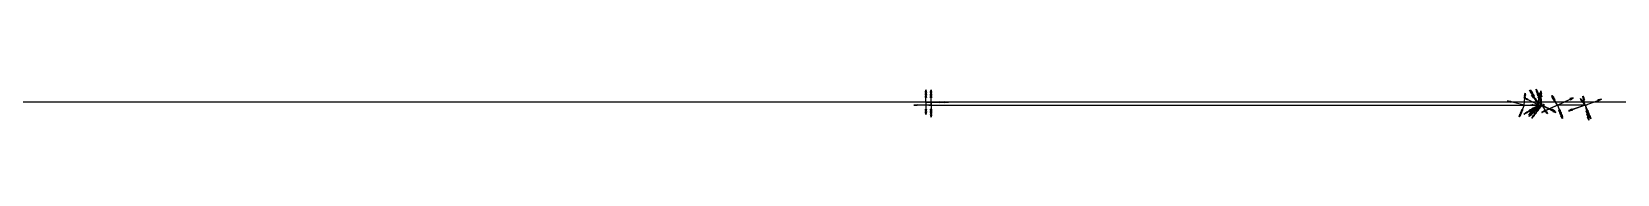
# Model space of a CAD drawing. Header units: millimetres. Extents: x -14319 to -773, y -1376 to 253.
# Drawn here: x -8818 to -6660, y 63 to 110 of the extents above; entities that cross this region are included whole.
import ezdxf

# ---------------------------------------------------------------- set-up
doc = ezdxf.new("R2010")
doc.units = ezdxf.units.MM
for name, color, linetype in [('AutoDetect_117_4', 1, 'Continuous'), ('AutoDetect_131_2', 1, 'Continuous'), ('AutoDetect_133_0', 1, 'Continuous'), ('AutoDetect_135_1', 1, 'Continuous'), ('PgmDef_331_0', 1, 'Continuous'), ('PgmDef_332_1', 1, 'Continuous'), ('PgmDef_335_4', 1, 'Continuous'), ('PgmDef_341_0', 1, 'Continuous'), ('PgmDef_342_0', 1, 'Continuous'), ('PgmDef_344_1', 1, 'Continuous')]:
    doc.layers.add(name, color=color, linetype=linetype)

# ---------------------------------------------------------------- blocks, each defined once
blk = doc.blocks.new('Kontrollpunkt')
at = {"color": 0}
for q in [(0, 6), (8, 0), (0, 0, 4)]:
    blk.add_line((0, 0), q, dxfattribs=at)
for points in [[(0.25, 8, -0.25), (-0.25, 8, -0.25), (-0.25, 8, 0.25), (0, 10, 0), (-0.25, 8, -0.25), (0.25, 8, 0.25), (0, 10, 0), (0.25, 8, -0.25), (0.25, 8, 0.25), (-0.25, 8, 0.25)], [(0.25, 6, -0.25), (-0.25, 6, -0.25), (-0.25, 6, 0.25), (0, 8, 0), (-0.25, 6, -0.25), (0.25, 6, 0.25), (0, 8, 0), (0.25, 6, -0.25), (0.25, 6, 0.25), (-0.25, 6, 0.25)], [(0.25, 0.25, 4), (-0.25, 0.25, 4), (-0.25, -0.25, 4), (0, 0, 6), (-0.25, 0.25, 4), (0.25, -0.25, 4), (0, 0, 6), (0.25, 0.25, 4), (0.25, -0.25, 4), (-0.25, -0.25, 4)], [(0.25, 0.25, 6), (-0.25, 0.25, 6), (-0.25, -0.25, 6), (0, 0, 8), (-0.25, 0.25, 6), (0.25, -0.25, 6), (0, 0, 8), (0.25, 0.25, 6), (0.25, -0.25, 6), (-0.25, -0.25, 6)], [(0.25, 0.25, 8), (-0.25, 0.25, 8), (-0.25, -0.25, 8), (0, 0, 10), (-0.25, 0.25, 8), (0.25, -0.25, 8), (0, 0, 10), (0.25, 0.25, 8), (0.25, -0.25, 8), (-0.25, -0.25, 8)], [(8, 0.25, -0.25), (8, 0.25, 0.25), (8, -0.25, 0.25), (10, 0, 0), (8, 0.25, 0.25), (8, -0.25, -0.25), (10, 0, 0), (8, 0.25, -0.25), (8, -0.25, -0.25), (8, -0.25, 0.25)]]:
    blk.add_polyline3d(points, dxfattribs=at)

msp = doc.modelspace()

# ---------------------------------------------------------------- linework, layer by layer
at = {"layer": 'AutoDetect_117_4', "color": 1}
msp.add_line((-6763.3, 83.9, 2400), (-6763.3, 83.9, 2300.2), dxfattribs=at)
at = {"layer": 'AutoDetect_131_2', "color": 1}
msp.add_line((-6701.3, 83.9, 2426.1), (-6741.8, 83.9, 2426.1), dxfattribs=at)
at = {"layer": 'AutoDetect_133_0', "color": 1}
msp.add_line((-6701.3, 83.9, 2274.1), (-6741.8, 83.9, 2274.1), dxfattribs=at)
at = {"layer": 'AutoDetect_135_1', "color": 1}
msp.add_line((-6701.3, 83.9, 2270.1), (-6741.8, 83.9, 2270.1), dxfattribs=at)
at = {"layer": 'PgmDef_331_0', "color": 1}
msp.add_line((-6155.3, 87.9, 2470.1), (-7597.3, 87.9, 2470.1), dxfattribs=at)
at = {"layer": 'PgmDef_332_1', "color": 1}
msp.add_line((-7597.3, 83.9, 2470.1), (-6767.3, 83.9, 2470.1), dxfattribs=at)
at = {"layer": 'PgmDef_335_4', "color": 1}
msp.add_line((-6391.3, 87.9, 2182.1), (-9351.3, 87.9, 2182.1), dxfattribs=at)
at = {"layer": 'PgmDef_341_0', "color": 1}
msp.add_line((-6767.3, 83.9, 2400.1), (-6767.3, 83.9, 2454.1), dxfattribs=at)
at = {"layer": 'PgmDef_342_0', "color": 1}
msp.add_line((-6767.3, 83.9, 2300.1), (-6767.3, 83.9, 2190.1), dxfattribs=at)
at = {"layer": 'PgmDef_344_1', "color": 1}
msp.add_line((-7598.3, 87.9, 2470.1), (-10475.8, 87.9, 2470.1), dxfattribs=at)

# ---------------------------------------------------------------- block references
at = {"layer": 'AutoDetect_117_4', "color": 3, "extrusion": (-0.690914, -0.414402, -0.592375), "xscale": 2.362426629514812, "yscale": 2.362426629514812, "zscale": 2.362426629514812, "rotation": 109.5601087457944}
msp.add_blockref('Kontrollpunkt', (-3550.8, 5343.8, 3216.4), dxfattribs=at)
at = {"layer": 'AutoDetect_117_4', "color": 3, "extrusion": (-0.743404, -0.660447, -0.105637), "xscale": 2.362426629514812, "yscale": 2.362426629514812, "zscale": 2.362426629514812, "rotation": 54.01944351206916}
msp.add_blockref('Kontrollpunkt', (-4554.7, 2879.9, 4722.6), dxfattribs=at)
at = {"layer": 'AutoDetect_117_4', "color": 3, "extrusion": (-0.662491, -0.458473, 0.592375), "xscale": 2.362426629514812, "yscale": 2.362426629514812, "zscale": 2.362426629514812, "rotation": 44.5209854805268}
msp.add_blockref('Kontrollpunkt', (-3917.8, -1413, 5804.7), dxfattribs=at)
at = {"layer": 'AutoDetect_117_4', "color": 3, "extrusion": (-0.564565, -0.752088, 0.340044), "xscale": 2.362426629514812, "yscale": 2.362426629514812, "zscale": 2.362426629514812, "rotation": 23.930718810059}
msp.add_blockref('Kontrollpunkt', (-5459.3, 824.1, 4544.1), dxfattribs=at)
at = {"layer": 'AutoDetect_131_2', "color": 3, "extrusion": (0.29036, -0.719483, -0.630901), "xscale": 2.362426629514812, "yscale": 2.362426629514812, "zscale": 2.362426629514812, "rotation": 174.47802713896}
msp.add_blockref('Kontrollpunkt', (-6220.5, 241.4, -3548.5), dxfattribs=at)
at = {"layer": 'AutoDetect_131_2', "color": 3, "extrusion": (0.325568, -0.792544, -0.515635), "xscale": 2.362426629514812, "yscale": 2.362426629514812, "zscale": 2.362426629514812, "rotation": 184.26174572113}
msp.add_blockref('Kontrollpunkt', (-6169.5, 725.1, -3500.2), dxfattribs=at)
at = {"layer": 'AutoDetect_133_0', "color": 3, "extrusion": (0.290645, -0.719521, 0.630726), "xscale": 2.362426629514812, "yscale": 2.362426629514812, "zscale": 2.362426629514812, "rotation": 4.933746952575798}
msp.add_blockref('Kontrollpunkt', (-6219.6, 3406.4, -585.5), dxfattribs=at)
at = {"layer": 'AutoDetect_133_0', "color": 3, "extrusion": (0.325568, -0.792328, 0.515967), "xscale": 2.362426629514812, "yscale": 2.362426629514812, "zscale": 2.362426629514812, "rotation": 355.0474477568192}
msp.add_blockref('Kontrollpunkt', (-6169.3, 3302.8, -1075.9), dxfattribs=at)
at = {"layer": 'AutoDetect_135_1', "color": 3, "extrusion": (0.286403, -0.773885, -0.564868), "xscale": 2.362426629514812, "yscale": 2.362426629514812, "zscale": 2.362426629514812, "rotation": 172.4561914097908}
msp.add_blockref('Kontrollpunkt', (-6293.6, 507, -3278.1), dxfattribs=at)
at = {"layer": 'AutoDetect_135_1', "color": 3, "extrusion": (0.218363, -0.876356, -0.429322), "xscale": 2.362426629514812, "yscale": 2.362426629514812, "zscale": 2.362426629514812, "rotation": 170.1510811607532}
msp.add_blockref('Kontrollpunkt', (-6485.1, 1319.3, -2512.1), dxfattribs=at)
at = {"layer": 'PgmDef_331_0', "color": 3, "extrusion": (1.04583e-13, 0.707107, -0.707107), "xscale": 2.362426629514812, "yscale": 2.362426629514812, "zscale": 2.362426629514812, "rotation": 180}
msp.add_blockref('Kontrollpunkt', (7594.3, 1808.8, -1684.4), dxfattribs=at)
at = {"layer": 'PgmDef_332_1', "color": 3, "extrusion": (-0.575779, -0.578134, -0.578134), "xscale": 2.362426629514812, "yscale": 2.362426629514812, "zscale": 2.362426629514812, "rotation": 150.0675826412048}
msp.add_blockref('Kontrollpunkt', (-4854.2, 4741.9, 2419.9), dxfattribs=at)
at = {"layer": 'PgmDef_332_1', "color": 3, "extrusion": (-6.65572e-14, -0.707107, -0.707107), "xscale": 2.362426629514812, "yscale": 2.362426629514812, "zscale": 2.362426629514812, "rotation": 180}
msp.add_blockref('Kontrollpunkt', (-7594.3, 1687.2, -1806), dxfattribs=at)
at = {"layer": 'PgmDef_332_1', "color": 3, "extrusion": (-0.27683, -0.679472, -0.679472), "xscale": 2.362426629514812, "yscale": 2.362426629514812, "zscale": 2.362426629514812, "rotation": 168.0525891103383}
msp.add_blockref('Kontrollpunkt', (-6317.3, 3499.5, 143.6), dxfattribs=at)
at = {"layer": 'PgmDef_341_0', "color": 3, "extrusion": (-0.851467, -0.524409, -7.66106e-16), "xscale": 2.362426629514812, "yscale": 2.362426629514812, "zscale": 2.362426629514812, "rotation": 89.99999999999997}
msp.add_blockref('Kontrollpunkt', (-3620.3, 2403.1, 5718.1), dxfattribs=at)
at = {"layer": 'PgmDef_341_0', "color": 3, "extrusion": (-0.851475, -0.524395, -7.66201e-16), "xscale": 2.362426629514812, "yscale": 2.362426629514812, "zscale": 2.362426629514812, "rotation": 89.99999999999997}
msp.add_blockref('Kontrollpunkt', (-3620.2, 2434.1, 5718.2), dxfattribs=at)
at = {"layer": 'PgmDef_341_0', "color": 3, "extrusion": (-0.847113, -0.521335, -0.102999), "xscale": 2.362426629514812, "yscale": 2.362426629514812, "zscale": 2.362426629514812, "rotation": 93.62702332905212}
msp.add_blockref('Kontrollpunkt', (-3618.4, 3030.1, 5436.1), dxfattribs=at)
at = {"layer": 'PgmDef_342_0', "color": 3, "extrusion": (-0.851674, -0.524072, 2.00383e-15), "xscale": 2.362426629514812, "yscale": 2.362426629514812, "zscale": 2.362426629514812, "rotation": 90.00000000000001}
msp.add_blockref('Kontrollpunkt', (-3618, 2297.1, 5719.5), dxfattribs=at)
at = {"layer": 'PgmDef_342_0', "color": 3, "extrusion": (-0.851702, -0.524026, 2.00429e-15), "xscale": 2.362426629514812, "yscale": 2.362426629514812, "zscale": 2.362426629514812, "rotation": 90.00000000000001}
msp.add_blockref('Kontrollpunkt', (-3617.7, 2210.1, 5719.7), dxfattribs=at)
at = {"layer": 'PgmDef_342_0', "color": 3, "extrusion": (-0.818936, -0.501932, 0.278223), "xscale": 2.362426629514813, "yscale": 2.362426629514813, "zscale": 2.362426629514813, "rotation": 80.32271966502715}
msp.add_blockref('Kontrollpunkt', (-3607.9, 510.5, 6109.2), dxfattribs=at)
at = {"layer": 'PgmDef_344_1', "color": 3, "extrusion": (6.38304e-14, 0.707107, -0.707107), "xscale": 2.362426629514812, "yscale": 2.362426629514812, "zscale": 2.362426629514812, "rotation": 180}
msp.add_blockref('Kontrollpunkt', (7601.3, 1808.8, -1684.4), dxfattribs=at)

doc.saveas('drawing.dxf')
